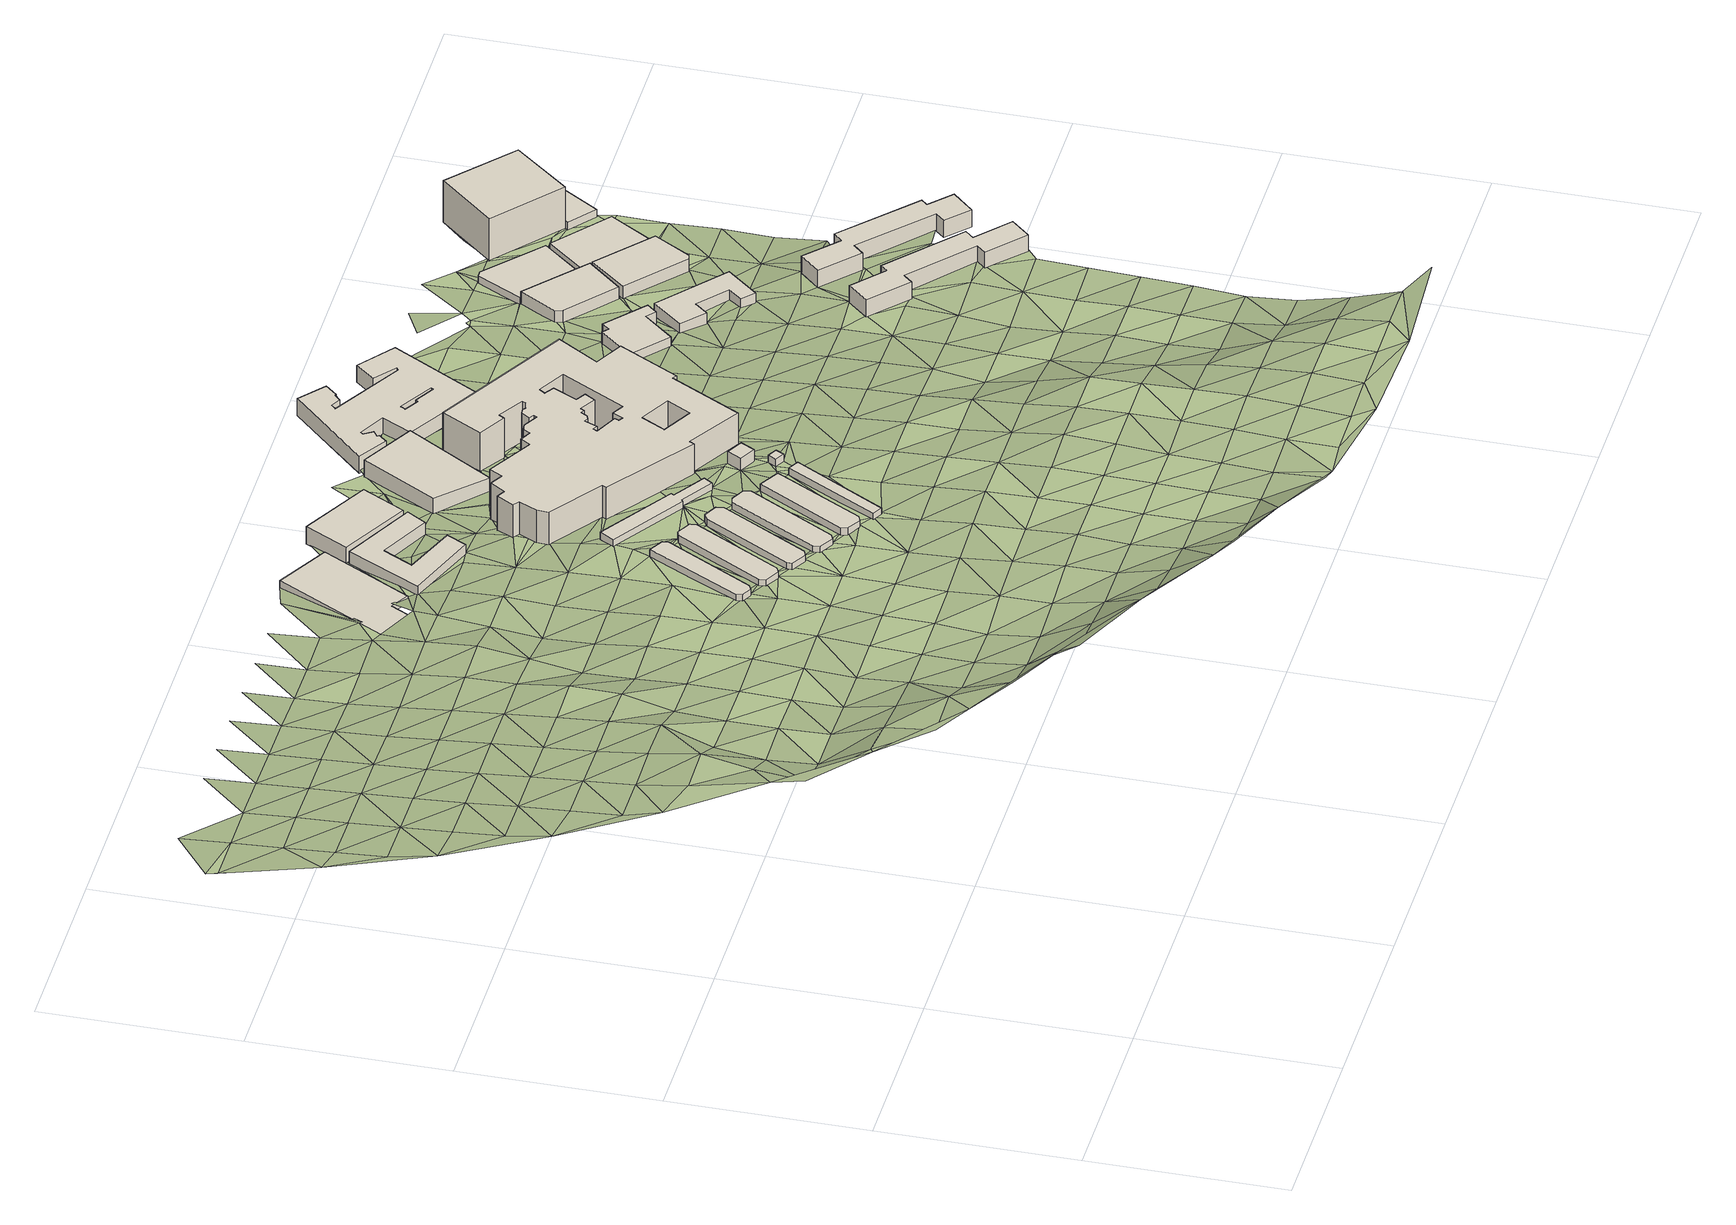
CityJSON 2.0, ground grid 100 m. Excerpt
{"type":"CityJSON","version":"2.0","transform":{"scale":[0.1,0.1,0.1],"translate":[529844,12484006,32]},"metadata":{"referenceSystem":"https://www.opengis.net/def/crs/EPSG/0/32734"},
"CityObjects":{
"building1":{"type":"Building","attributes":{"address":"21 Queens Park Road Salt River Cape Town","building":"manufacture","building:levels":1,"building_height":4.1,"plus_code":"4FRW3F84+4H2","ground_height":37.66,"roof_height":41.76},"geometry":[{"type":"Solid","lod":"1","boundaries":[[[[0,1,2,3]],[[1,4,5,2]],[[4,6,7,5]],[[6,8,9,7]],[[8,10,11,9]],[[10,12,13,11]],[[12,14,15,13]],[[14,0,3,15]],[[3,2,5,7,9,11,13,15]],[[14,12,10,8,6,4,1,0]]]]}]},
"building2":{"type":"Building","attributes":{"building":"warehouse","building:levels":1,"building_height":4.1,"plus_code":"4FRW3F74+GP9","ground_height":43.33,"roof_height":47.43},"geometry":[{"type":"Solid","lod":"1","boundaries":[[[[16,17,18,19]],[[17,20,21,18]],[[20,22,23,21]],[[22,24,25,23]],[[24,26,27,25]],[[26,28,29,27]],[[28,16,19,29]],[[19,18,21,23,25,27,29]],[[28,26,24,22,20,17,16]]]]}]},
"building3":{"type":"Building","attributes":{"building":"warehouse","building:levels":1,"building_height":4.1,"plus_code":"4FRW3F74+FRJ","ground_height":43.72,"roof_height":47.82},"geometry":[{"type":"Solid","lod":"1","boundaries":[[[[30,31,32,33]],[[31,34,35,32]],[[34,36,37,35]],[[36,38,39,37]],[[38,40,41,39]],[[40,42,43,41]],[[42,44,45,43]],[[44,30,33,45]],[[33,32,35,37,39,41,43,45]],[[44,42,40,38,36,34,31,30]]]]}]},
"building4":{"type":"Building","attributes":{"building":"warehouse","building:levels":1,"building_height":4.1,"plus_code":"4FRW3F74+FV4","ground_height":43.72,"roof_height":47.82},"geometry":[{"type":"Solid","lod":"1","boundaries":[[[[46,47,48,49]],[[47,50,51,48]],[[50,52,53,51]],[[52,54,55,53]],[[54,56,57,55]],[[56,58,59,57]],[[58,60,61,59]],[[60,46,49,61]],[[49,48,51,53,55,57,59,61]],[[60,58,56,54,52,50,47,46]]]]}]},
"building5":{"type":"Building","attributes":{"address":"20 Brickfield Road Salt River Cape Town","building":"industrial","building:levels":2,"building_height":6.9,"plus_code":"4FRW3F84+2QG","ground_height":38.12,"roof_height":45.02},"geometry":[{"type":"Solid","lod":"1","boundaries":[[[[62,63,64,65]],[[63,66,67,64]],[[66,68,69,67]],[[68,70,71,69]],[[70,72,73,71]],[[72,74,75,73]],[[74,76,77,75]],[[76,62,65,77]],[[65,64,67,69,71,73,75,77]],[[76,74,72,70,68,66,63,62]]]]}]},
"building6":{"type":"Building","attributes":{"building":"warehouse","building:levels":1,"building_height":4.1,"plus_code":"4FRW3F74+CW9","ground_height":43.27,"roof_height":47.37},"geometry":[{"type":"Solid","lod":"1","boundaries":[[[[78,79,80,81]],[[79,82,83,80]],[[82,84,85,83]],[[84,86,87,85]],[[86,88,89,87]],[[88,90,91,89]],[[90,92,93,91]],[[92,78,81,93]],[[81,80,83,85,87,89,91,93]],[[92,90,88,86,84,82,79,78]]]]}]},
"building7":{"type":"Building","attributes":{"address":"Brickfield Park 16 Brickfield Road Salt River Cape Town","building":"industrial","building:levels":3,"building_height":9.7,"plus_code":"4FRW3F84+4Q7","ground_height":36.36,"roof_height":46.06},"geometry":[{"type":"Solid","lod":"1","boundaries":[[[[94,95,96,97]],[[95,98,99,96]],[[98,100,101,99]],[[100,94,97,101]],[[97,96,99,101]],[[100,98,95,94]]]]}]},
"building8":{"type":"Building","attributes":{"building":"warehouse","building:levels":1,"building_height":4.1,"plus_code":"4FRW3F75+92M","ground_height":44.02,"roof_height":48.12},"geometry":[{"type":"Solid","lod":"1","boundaries":[[[[102,103,104,105]],[[103,106,107,104]],[[106,108,109,107]],[[108,110,111,109]],[[110,112,113,111]],[[112,102,105,113]],[[105,104,107,109,111,113]],[[112,110,108,106,103,102]]]]}]},
"building9":{"type":"Building","attributes":{"building":"warehouse","building:levels":1,"building_height":4.1,"plus_code":"4FRW3F74+MW2","ground_height":41.81,"roof_height":45.91},"geometry":[{"type":"Solid","lod":"1","boundaries":[[[[114,115,116,117]],[[115,118,119,116]],[[118,120,121,119]],[[120,122,123,121]],[[122,124,125,123]],[[124,126,127,125]],[[126,128,129,127]],[[128,114,117,129]],[[117,116,119,121,123,125,127,129]],[[128,126,124,122,120,118,115,114]]]]}]},
"building10":{"type":"Building","attributes":{"building":"warehouse","building:levels":1,"building_height":4.1,"plus_code":"4FRW3F75+933","ground_height":44.02,"roof_height":48.12},"geometry":[{"type":"Solid","lod":"1","boundaries":[[[[130,131,132,133]],[[131,134,135,132]],[[134,136,137,135]],[[136,130,133,137]],[[133,132,135,137]],[[136,134,131,130]]]]}]},
"building11":{"type":"Building","attributes":{"building":"yes","building:levels":1,"building_height":4.1,"plus_code":"4FRW3F75+F56","ground_height":44.02,"roof_height":48.12},"geometry":[{"type":"Solid","lod":"1","boundaries":[[[[138,139,140,141]],[[139,142,143,140]],[[142,144,145,143]],[[144,138,141,145]],[[141,140,143,145]],[[144,142,139,138]]]]}]},
"building12":{"type":"Building","attributes":{"address":"Store-All 16 Pickwick Road Salt River Cape Town","building":"office","building:levels":2,"building_height":6.9,"plus_code":"4FRW3F75+G4H","ground_height":42.52,"roof_height":49.42},"geometry":[{"type":"Solid","lod":"1","boundaries":[[[[146,147,148,149]],[[147,150,151,148]],[[150,152,153,151]],[[152,146,149,153]],[[149,148,151,153]],[[152,150,147,146]]]]}]},
"building13":{"type":"Building","attributes":{"building":"parking","building:levels":3,"amenity":"parking","building_height":9.7,"plus_code":"4FRW3F84+2XW","ground_height":35.17,"roof_height":44.87},"geometry":[{"type":"Solid","lod":"1","boundaries":[[[[154,155,156,157]],[[155,158,159,156]],[[158,160,161,159]],[[160,154,157,161]],[[157,156,159,161]],[[160,158,155,154]]]]}]},
"building14":{"type":"Building","attributes":{"address":"Upper East Side 31 Brickfield Road 7935 Cape Town","building":"apartments","building:levels":8,"building:flats":"250","building_height":23.7,"plus_code":"4FRW3F74+QXM","ground_height":34.66,"roof_height":58.36},"geometry":[{"type":"Solid","lod":"1","boundaries":[[[[162,163,164,165]],[[163,166,167,164]],[[166,168,169,167]],[[168,170,171,169]],[[170,172,173,171]],[[172,174,175,173]],[[174,176,177,175]],[[176,178,179,177]],[[178,180,181,179]],[[180,182,183,181]],[[182,184,185,183]],[[184,186,187,185]],[[186,188,189,187]],[[188,190,191,189]],[[190,192,193,191]],[[192,194,195,193]],[[194,196,197,195]],[[196,198,199,197]],[[198,200,201,199]],[[200,202,203,201]],[[202,204,205,203]],[[204,206,207,205]],[[206,208,209,207]],[[208,210,211,209]],[[210,212,213,211]],[[212,214,215,213]],[[214,216,217,215]],[[216,218,219,217]],[[218,220,221,219]],[[220,222,223,221]],[[222,224,225,223]],[[224,226,227,225]],[[226,228,229,227]],[[228,230,231,229]],[[230,232,233,231]],[[232,162,165,233]],[[234,235,236,237]],[[235,238,239,236]],[[238,240,241,239]],[[240,242,243,241]],[[242,244,245,243]],[[244,246,247,245]],[[246,248,249,247]],[[248,250,251,249]],[[250,252,253,251]],[[252,254,255,253]],[[254,256,257,255]],[[256,258,259,257]],[[258,260,261,259]],[[260,262,263,261]],[[262,264,265,263]],[[264,266,267,265]],[[266,268,269,267]],[[268,270,271,269]],[[270,272,273,271]],[[272,274,275,273]],[[274,234,237,275]],[[276,277,278,279]],[[277,280,281,278]],[[280,282,283,281]],[[282,276,279,283]],[[165,164,167,169,171,173,175,177,179,181,183,185,187,189,191,193,195,197,199,201,203,205,207,209,211,213,215,217,219,221,223,225,227,229,231,233],[237,236,239,241,243,245,247,249,251,253,255,257,259,261,263,265,267,269,271,273,275],[279,278,281,283]],[[232,230,228,226,224,222,220,218,216,214,212,210,208,206,204,202,200,198,196,194,192,190,188,186,184,182,180,178,176,174,172,170,168,166,163,162],[274,272,270,268,266,264,262,260,258,256,254,252,250,248,246,244,242,240,238,235,234],[282,280,277,276]]]]}]},
"building15":{"type":"Building","attributes":{"address":"Brickworks 15 Brickfield Road Salt River Cape Town","building":"yes","building:levels":3,"building_height":9.7,"plus_code":"4FRW3F85+46V","ground_height":32.57,"roof_height":42.27},"geometry":[{"type":"Solid","lod":"1","boundaries":[[[[284,285,286,287]],[[285,288,289,286]],[[288,290,291,289]],[[290,292,293,291]],[[292,294,295,293]],[[294,296,297,295]],[[296,298,299,297]],[[298,300,301,299]],[[300,302,303,301]],[[302,304,305,303]],[[304,306,307,305]],[[306,308,309,307]],[[308,310,311,309]],[[310,312,313,311]],[[312,314,315,313]],[[314,316,317,315]],[[316,318,319,317]],[[318,320,321,319]],[[320,322,323,321]],[[322,324,325,323]],[[324,326,327,325]],[[326,284,287,327]],[[328,329,330,331]],[[329,332,333,330]],[[332,334,335,333]],[[334,336,337,335]],[[336,338,339,337]],[[338,328,331,339]],[[287,286,289,291,293,295,297,299,301,303,305,307,309,311,313,315,317,319,321,323,325,327],[331,330,333,335,337,339]],[[326,324,322,320,318,316,314,312,310,308,306,304,302,300,298,296,294,292,290,288,285,284],[338,336,334,332,329,328]]]]}]},
"building16":{"type":"Building","attributes":{"address":"Salt River Cape Town","building":"industrial","building:levels":2,"building_height":6.9,"plus_code":"4FRW3F75+RH3","ground_height":31.61,"roof_height":38.51},"geometry":[{"type":"Solid","lod":"1","boundaries":[[[[340,341,342,343]],[[341,344,345,342]],[[344,346,347,345]],[[346,348,349,347]],[[348,350,351,349]],[[350,352,353,351]],[[352,354,355,353]],[[354,340,343,355]],[[343,342,345,347,349,351,353,355]],[[354,352,350,348,346,344,341,340]]]]}]},
"building17":{"type":"Building","attributes":{"address":"Salt River Cape Town","building":"industrial","building:levels":2,"building_height":6.9,"plus_code":"4FRW3F75+MPQ","ground_height":31.61,"roof_height":38.51},"geometry":[{"type":"Solid","lod":"1","boundaries":[[[[356,357,358,359]],[[357,360,361,358]],[[360,362,363,361]],[[362,364,365,363]],[[364,366,367,365]],[[366,368,369,367]],[[368,370,371,369]],[[370,356,359,371]],[[359,358,361,363,365,367,369,371]],[[370,368,366,364,362,360,357,356]]]]}]},
"building18":{"type":"Building","attributes":{"address":"Salt River Cape Town","building":"dormitory","building:levels":3,"beds":"45","residential":"university","building_height":9.7,"plus_code":"4FRW3F75+8WF","ground_height":37.12,"roof_height":46.82},"geometry":[{"type":"Solid","lod":"1","boundaries":[[[[372,373,374,375]],[[373,376,377,374]],[[376,378,379,377]],[[378,380,381,379]],[[380,382,383,381]],[[382,384,385,383]],[[384,386,387,385]],[[386,388,389,387]],[[388,390,391,389]],[[390,392,393,391]],[[392,394,395,393]],[[394,372,375,395]],[[375,374,377,379,381,383,385,387,389,391,393,395]],[[394,392,390,388,386,384,382,380,378,376,373,372]]]]}]},
"building19":{"type":"Building","attributes":{"address":"Salt River Cape Town","building":"industrial","building:levels":2,"building_height":6.9,"plus_code":"4FRW3F75+WMG","ground_height":30.61,"roof_height":37.51},"geometry":[{"type":"Solid","lod":"1","boundaries":[[[[396,397,398,399]],[[397,400,401,398]],[[400,402,403,401]],[[402,404,405,403]],[[404,396,399,405]],[[399,398,401,403,405]],[[404,402,400,397,396]]]]}]},
"building20":{"type":"Building","attributes":{"address":"Cape Sidecar Adventures 1 Dickens Road Salt River Cape Town","building":"industrial","building:levels":2,"building_height":6.9,"plus_code":"4FRW3F75+RRC","ground_height":30.49,"roof_height":37.39},"geometry":[{"type":"Solid","lod":"1","boundaries":[[[[406,407,408,409]],[[407,410,411,408]],[[410,412,413,411]],[[412,414,415,413]],[[414,406,409,415]],[[409,408,411,413,415]],[[414,412,410,407,406]]]]}]},
"building21":{"type":"Building","attributes":{"address":"Salt River Cape Town","building":"industrial","building:levels":1,"building_height":4.1,"plus_code":"4FRW3F85+2PP","ground_height":29.51,"roof_height":33.61},"geometry":[{"type":"Solid","lod":"1","boundaries":[[[[416,417,418,419]],[[417,420,421,418]],[[420,422,423,421]],[[422,424,425,423]],[[424,416,419,425]],[[419,418,421,423,425]],[[424,422,420,417,416]]]]}]},
"building22":{"type":"Building","attributes":{"address":"Salt River Cape Town","building":"dormitory","building:levels":3,"beds":"45","residential":"university","building_height":9.7,"plus_code":"4FRW3F76+C26","ground_height":36.32,"roof_height":46.02},"geometry":[{"type":"Solid","lod":"1","boundaries":[[[[426,427,428,429]],[[427,430,431,428]],[[430,432,433,431]],[[432,434,435,433]],[[434,436,437,435]],[[436,438,439,437]],[[438,440,441,439]],[[440,442,443,441]],[[442,444,445,443]],[[444,446,447,445]],[[446,448,449,447]],[[448,426,429,449]],[[429,428,431,433,435,437,439,441,443,445,447,449]],[[448,446,444,442,440,438,436,434,432,430,427,426]]]]}]},
"building23":{"type":"Building","attributes":{"address":"Salt River Cape Town","building":"industrial","building:levels":1,"building_height":4.1,"plus_code":"4FRW3F75+VV5","ground_height":29.44,"roof_height":33.54},"geometry":[{"type":"Solid","lod":"1","boundaries":[[[[450,451,452,453]],[[451,454,455,452]],[[454,456,457,455]],[[456,450,453,457]],[[453,452,455,457]],[[456,454,451,450]]]]}]},
"building24":{"type":"Building","attributes":{"address":"Industria House 350 Victoria Road Salt River Cape Town","building":"commercial","building:levels":8,"building_height":23.7,"plus_code":"4FRW3F85+4WF","ground_height":28.31,"roof_height":52.01},"geometry":[{"type":"Solid","lod":"1","boundaries":[[[[458,459,460,461]],[[459,462,463,460]],[[462,464,465,463]],[[464,458,461,465]],[[461,460,463,465]],[[464,462,459,458]]]]}]},
"building25":{"type":"Building","attributes":{"address":"352 Victoria Road Salt River Cape Town","building":"retail","building:levels":1,"building_height":4.1,"plus_code":"4FRW3F86+223","ground_height":28.61,"roof_height":32.71},"geometry":[{"type":"Solid","lod":"1","boundaries":[[[[466,467,468,469]],[[467,470,471,468]],[[470,472,473,471]],[[472,474,475,473]],[[474,476,477,475]],[[476,466,469,477]],[[469,468,471,473,475,477]],[[476,474,472,470,467,466]]]]}]},
"terrain1":{"type":"TINRelief","geometry":[{"type":"CompositeSurface","lod":"1","boundaries":[[[478,479,480]],[[481,479,482]],[[481,483,479]],[[480,479,484]],[[485,482,486]],[[479,483,484]],[[478,480,487]],[[482,488,481]],[[485,489,482]],[[483,481,488]],[[480,484,487]],[[489,488,482]],[[490,491,486]],[[492,478,487]],[[485,486,493]],[[491,494,486]],[[484,483,495]],[[488,495,483]],[[494,493,486]],[[496,489,485]],[[484,497,487]],[[490,498,491]],[[489,496,488]],[[495,497,484]],[[485,493,496]],[[499,490,500]],[[501,492,487]],[[502,494,491]],[[490,499,498]],[[497,501,487]],[[494,502,493]],[[495,488,503]],[[491,498,502]],[[488,496,504]],[[497,495,503]],[[500,505,499]],[[488,504,503]],[[500,506,505]],[[498,499,507]],[[496,493,508]],[[493,502,509]],[[500,510,506]],[[501,497,511]],[[507,499,505]],[[508,504,496]],[[493,509,508]],[[503,511,497]],[[498,512,502]],[[506,510,513]],[[512,498,507]],[[514,505,506]],[[504,515,503]],[[506,513,516]],[[511,517,501]],[[502,518,509]],[[504,508,515]],[[505,514,507]],[[516,514,506]],[[502,512,518]],[[519,501,517]],[[520,511,503]],[[513,510,521]],[[520,503,515]],[[508,509,522]],[[509,518,523]],[[524,516,513]],[[512,507,525]],[[526,517,511]],[[507,514,527]],[[515,508,522]],[[521,524,513]],[[509,523,522]],[[520,526,511]],[[521,510,528]],[[518,512,525]],[[507,527,525]],[[514,516,529]],[[515,530,520]],[[516,524,531]],[[526,532,517]],[[533,523,518]],[[530,515,522]],[[529,527,514]],[[529,516,531]],[[533,518,525]],[[534,517,532]],[[521,535,524]],[[521,528,535]],[[526,520,536]],[[520,530,537]],[[527,538,525]],[[522,523,539]],[[540,523,533]],[[526,536,532]],[[531,524,541]],[[527,529,538]],[[520,537,536]],[[530,522,539]],[[523,540,539]],[[535,541,524]],[[542,533,525]],[[543,535,528]],[[525,538,542]],[[530,544,537]],[[529,531,545]],[[532,536,546]],[[547,531,541]],[[540,533,548]],[[544,530,539]],[[543,528,549]],[[538,529,545]],[[542,548,533]],[[550,532,546]],[[545,531,547]],[[537,551,536]],[[540,552,539]],[[541,535,553]],[[537,544,551]],[[543,554,535]],[[542,538,555]],[[548,552,540]],[[556,546,536]],[[541,553,547]],[[555,538,545]],[[535,554,553]],[[557,544,539]],[[556,536,551]],[[548,542,558]],[[552,557,539]],[[559,543,549]],[[555,558,542]],[[551,544,560]],[[545,547,561]],[[543,559,554]],[[562,546,556]],[[547,553,563]],[[552,548,564]],[[557,560,544]],[[549,565,559]],[[561,555,545]],[[566,546,562]],[[548,558,564]],[[561,547,563]],[[567,556,551]],[[554,568,553]],[[569,565,549]],[[557,552,570]],[[560,567,551]],[[554,559,568]],[[558,555,571]],[[564,570,552]],[[562,556,572]],[[573,563,553]],[[555,561,571]],[[560,557,574]],[[575,559,565]],[[567,572,556]],[[573,553,568]],[[564,558,576]],[[570,574,557]],[[565,569,575]],[[571,576,558]],[[577,567,560]],[[561,563,578]],[[579,568,559]],[[572,580,562]],[[581,563,573]],[[582,570,564]],[[577,560,574]],[[575,579,559]],[[578,571,561]],[[562,580,583]],[[576,582,564]],[[578,563,581]],[[584,573,568]],[[585,572,567]],[[586,574,570]],[[567,577,587]],[[579,584,568]],[[576,571,588]],[[582,586,570]],[[589,575,569]],[[572,585,580]],[[573,590,581]],[[585,567,587]],[[588,571,578]],[[589,579,575]],[[584,590,573]],[[591,589,569]],[[577,574,592]],[[582,576,593]],[[586,594,574]],[[595,578,581]],[[576,588,593]],[[591,569,596]],[[579,597,584]],[[587,577,592]],[[580,585,598]],[[590,595,581]],[[592,574,594]],[[586,582,599]],[[585,587,600]],[[589,597,579]],[[601,588,578]],[[602,580,598]],[[593,599,582]],[[590,584,603]],[[595,601,578]],[[594,586,604]],[[589,591,605]],[[600,587,606]],[[607,585,600]],[[597,603,584]],[[608,587,592]],[[607,598,585]],[[593,588,609]],[[599,604,586]],[[605,591,596]],[[606,587,608]],[[595,590,610]],[[601,611,588]],[[597,589,612]],[[590,603,610]],[[611,609,588]],[[592,594,613]],[[604,614,594]],[[605,612,589]],[[615,593,609]],[[599,593,616]],[[601,595,617]],[[607,618,598]],[[608,592,613]],[[603,597,619]],[[610,617,595]],[[613,594,614]],[[615,616,593]],[[604,599,616]],[[607,620,618]],[[612,619,597]],[[621,609,611]],[[622,611,601]],[[596,623,605]],[[606,608,624]],[[611,625,621]],[[617,626,601]],[[606,627,628]],[[629,614,604]],[[610,603,630]],[[612,605,623]],[[631,632,621]],[[608,613,633]],[[619,634,603]],[[622,601,626]],[[621,625,631]],[[596,635,623]],[[622,625,611]],[[624,608,633]],[[616,629,604]],[[606,624,627]],[[617,610,630]],[[634,630,603]],[[620,636,618]],[[596,637,635]],[[613,614,638]],[[612,639,619]],[[629,638,614]],[[623,639,612]],[[615,16,616]],[[626,640,622]],[[632,631,641]],[[642,626,617]],[[643,627,624]],[[644,645,622]],[[644,622,640]],[[613,646,633]],[[634,619,647]],[[642,617,630]],[[645,644,648]],[[626,649,640]],[[640,648,644]],[[635,650,623]],[[629,616,16]],[[638,646,613]],[[639,647,619]],[[651,624,633]],[[652,649,626]],[[650,635,637]],[[627,643,653]],[[642,654,626]],[[632,641,655]],[[643,624,653]],[[626,654,652]],[[656,639,623]],[[630,634,657]],[[646,651,633]],[[658,634,647]],[[659,641,631]],[[638,629,660]],[[661,649,652]],[[623,650,656]],[[629,16,662]],[[54,645,648]],[[652,663,661]],[[642,630,657]],[[657,634,658]],[[624,651,664]],[[629,662,660]],[[639,665,647]],[[627,653,14]],[[638,666,646]],[[667,652,654]],[[656,665,639]],[[651,646,664]],[[662,16,668]],[[669,654,642]],[[660,670,638]],[[655,641,659]],[[671,672,673]],[[674,667,654]],[[666,638,670]],[[675,650,637]],[[658,647,676]],[[645,54,38]],[[667,677,678]],[[679,642,657]],[[680,668,655]],[[47,661,663]],[[680,662,668]],[[674,677,667]],[[672,681,673]],[[680,655,659]],[[656,650,675]],[[662,680,660]],[[669,674,654]],[[665,676,647]],[[646,682,664]],[[646,666,683]],[[669,642,684]],[[653,685,14]],[[642,679,684]],[[683,686,646]],[[646,686,682]],[[670,660,687]],[[665,656,688]],[[657,658,689]],[[671,673,68]],[[676,690,658]],[[14,685,691]],[[692,685,653]],[[677,693,678]],[[681,664,694]],[[695,669,684]],[[656,675,688]],[[38,696,40]],[[637,697,675]],[[673,681,68]],[[698,660,680]],[[694,664,682]],[[696,38,54]],[[679,657,689]],[[683,699,686]],[[47,663,86]],[[689,658,690]],[[700,684,679]],[[666,670,701]],[[670,687,701]],[[699,682,686]],[[680,40,698]],[[696,54,52]],[[676,665,702]],[[694,68,681]],[[688,702,665]],[[698,40,696]],[[697,637,703]],[[694,682,704]],[[705,700,679]],[[692,653,70]],[[698,696,52]],[[706,701,687]],[[707,678,693]],[[708,68,694]],[[690,676,709]],[[689,705,679]],[[50,698,52]],[[50,47,86]],[[687,126,706]],[[710,693,677]],[[675,711,688]],[[694,704,712]],[[702,709,676]],[[684,134,695]],[[68,708,70]],[[86,84,50]],[[713,712,704]],[[711,675,697]],[[708,694,714]],[[84,715,50]],[[715,698,50]],[[705,716,700]],[[694,712,714]],[[702,688,717]],[[689,690,718]],[[708,714,70]],[[709,719,690]],[[698,715,720]],[[715,84,721]],[[711,697,703]],[[717,688,711]],[[722,700,716]],[[693,710,707]],[[723,706,126]],[[705,689,718]],[[721,707,710]],[[134,102,695]],[[718,690,719]],[[724,712,725]],[[726,720,715]],[[714,712,724]],[[702,727,709]],[[728,692,70]],[[721,726,715]],[[700,722,131]],[[729,126,124]],[[730,724,725]],[[727,702,717]],[[730,714,724]],[[728,70,714]],[[723,731,706]],[[716,705,732]],[[126,729,723]],[[710,147,721]],[[728,94,692]],[[703,733,711]],[[719,709,734]],[[726,721,147]],[[730,735,714]],[[718,732,705]],[[733,717,711]],[[147,710,102]],[[734,709,727]],[[736,733,703]],[[723,729,731]],[[716,737,722]],[[102,134,738]],[[729,726,739]],[[719,740,718]],[[735,730,741]],[[147,102,738]],[[732,737,716]],[[738,134,131]],[[739,726,147]],[[727,717,742]],[[739,731,729]],[[743,94,728]],[[719,734,740]],[[738,131,139]],[[744,728,714]],[[736,703,745]],[[746,131,722]],[[147,738,138]],[[738,139,138]],[[733,742,717]],[[142,139,131]],[[731,739,747]],[[732,718,748]],[[746,722,737]],[[741,749,735]],[[147,146,739]],[[138,750,147]],[[747,739,146]],[[748,718,740]],[[138,144,750]],[[744,743,728]],[[749,751,735]],[[752,749,741]],[[727,753,734]],[[733,736,754]],[[131,755,142]],[[742,756,727]],[[144,152,750]],[[737,732,757]],[[746,755,131]],[[758,747,146]],[[142,755,144]],[[752,759,749]],[[740,734,753]],[[760,759,752]],[[757,732,748]],[[727,756,753]],[[152,144,755]],[[742,733,761]],[[152,758,146]],[[735,751,762]],[[736,745,754]],[[763,764,765]],[[749,766,751]],[[737,767,746]],[[766,749,759]],[[754,761,733]],[[765,764,768]],[[748,740,769]],[[758,152,755]],[[737,757,767]],[[770,771,772]],[[773,766,759]],[[765,774,775]],[[774,765,768]],[[756,742,776]],[[160,735,762]],[[753,769,740]],[[777,778,768]],[[779,744,780]],[[781,782,773]],[[755,783,758]],[[768,778,784]],[[774,768,784]],[[761,776,742]],[[773,782,785]],[[773,785,766]],[[786,774,784]],[[787,782,781]],[[755,746,788]],[[746,767,789]],[[784,790,786]],[[791,772,771]],[[786,790,792]],[[160,780,744]],[[757,748,793]],[[794,766,795]],[[795,766,785]],[[769,796,748]],[[754,745,797]],[[755,788,783]],[[753,756,798]],[[797,761,754]],[[785,799,795]],[[800,790,784]],[[746,789,788]],[[776,801,756]],[[800,784,802]],[[803,790,800]],[[795,804,794]],[[767,757,793]],[[799,805,806]],[[748,796,793]],[[795,799,804]],[[783,807,758]],[[808,780,160]],[[160,762,809]],[[769,753,798]],[[799,806,804]],[[756,801,798]],[[809,808,160]],[[808,810,811]],[[776,761,812]],[[813,800,802]],[[767,814,789]],[[783,788,815]],[[797,812,761]],[[808,809,816]],[[808,816,810]],[[796,769,817]],[[813,818,800]],[[813,819,818]],[[814,767,793]],[[820,809,762]],[[821,807,783]],[[822,801,776]],[[823,819,813]],[[783,815,824]],[[817,769,798]],[[825,813,802]],[[826,827,823]],[[783,824,821]],[[812,822,776]],[[797,745,828]],[[829,788,789]],[[796,830,793]],[[789,814,831]],[[825,826,823]],[[813,825,823]],[[830,796,817]],[[829,815,788]],[[798,801,832]],[[812,797,833]],[[789,831,829]],[[822,834,801]],[[820,835,809]],[[814,793,836]],[[762,837,820]],[[798,832,817]],[[838,839,840]],[[793,830,836]],[[801,834,832]],[[841,838,840]],[[815,842,824]],[[822,812,843]],[[797,828,833]],[[814,844,831]],[[842,815,829]],[[833,843,812]],[[839,838,845]],[[762,192,837]],[[836,844,814]],[[824,846,821]],[[830,817,847]],[[834,822,848]],[[845,838,849]],[[817,832,850]],[[837,835,820]],[[851,829,831]],[[824,842,852]],[[843,848,822]],[[853,854,855]],[[836,830,847]],[[831,844,851]],[[817,850,847]],[[846,855,821]],[[854,853,192]],[[832,834,856]],[[824,852,846]],[[857,842,829]],[[858,843,833]],[[835,837,859]],[[858,833,828]],[[856,834,848]],[[860,844,836]],[[857,829,851]],[[853,855,861]],[[832,862,850]],[[859,863,835]],[[860,836,847]],[[861,192,853]],[[864,852,842]],[[865,848,843]],[[862,832,856]],[[857,864,842]],[[858,865,843]],[[306,835,863]],[[866,855,846]],[[192,867,837]],[[859,837,867]],[[851,844,868]],[[847,850,869]],[[870,844,860]],[[861,855,866]],[[862,869,850]],[[858,828,871]],[[852,872,846]],[[856,848,873]],[[868,857,851]],[[861,867,192]],[[864,874,852]],[[865,875,848]],[[868,844,870]],[[859,876,863]],[[877,860,847]],[[862,856,873]],[[852,874,872]],[[867,876,859]],[[869,877,847]],[[873,848,875]],[[872,866,846]],[[865,858,871]],[[864,857,878]],[[879,870,860]],[[861,866,880]],[[878,857,868]],[[881,306,863]],[[861,880,867]],[[882,871,828]],[[869,862,883]],[[876,881,863]],[[877,879,860]],[[875,865,884]],[[885,874,864]],[[883,862,873]],[[870,886,868]],[[871,884,865]],[[864,878,885]],[[874,887,872]],[[877,869,888]],[[879,886,870]],[[889,872,887]],[[876,867,890]],[[867,880,891]],[[892,878,868]],[[883,888,869]],[[889,341,872]],[[873,875,893]],[[884,894,875]],[[895,874,885]],[[887,874,896]],[[306,881,897]],[[898,880,899]],[[897,881,876]],[[341,889,887]],[[890,867,891]],[[886,900,868]],[[900,892,868]],[[896,874,895]],[[879,877,901]],[[883,873,893]],[[880,898,891]],[[888,902,877]],[[893,875,894]],[[885,878,903]],[[878,892,903]],[[897,876,890]],[[901,886,879]],[[887,904,341]],[[877,902,901]],[[905,891,898]],[[888,883,906]],[[356,904,887]],[[886,907,900]],[[900,907,892]],[[908,895,885]],[[890,891,909]],[[906,883,893]],[[910,896,895]],[[905,909,891]],[[898,911,905]],[[912,885,903]],[[346,911,898]],[[346,904,356]],[[890,913,897]],[[886,914,907]],[[915,902,888]],[[908,885,912]],[[897,913,916]],[[901,914,886]],[[895,908,910]],[[917,896,918]],[[918,896,910]],[[346,356,911]],[[915,888,906]],[[919,920,903]],[[890,909,921]],[[922,923,924]],[[426,903,920]],[[913,890,925]],[[914,926,907]],[[927,901,902]],[[912,903,426]],[[905,911,928]],[[929,911,356]],[[919,392,920]],[[913,925,923]],[[925,890,921]],[[927,902,915]],[[912,930,908]],[[901,931,914]],[[911,929,928]],[[426,920,932]],[[920,392,933]],[[934,929,356]],[[914,935,926]],[[426,936,912]],[[908,930,937]],[[936,930,912]],[[934,356,937]],[[938,901,927]],[[939,923,925]],[[933,932,920]],[[938,931,901]],[[935,914,931]],[[925,921,940]],[[923,939,941]],[[928,929,942]],[[934,943,929]],[[939,925,944]],[[937,930,945]],[[945,930,936]],[[933,392,946]],[[933,947,932]],[[934,937,943]],[[931,938,948]],[[921,396,940]],[[928,949,396]],[[942,949,928]],[[936,950,951]],[[392,952,946]],[[951,945,936]],[[947,933,946]],[[953,939,944]],[[953,941,939]],[[940,396,954]],[[955,943,937]],[[954,396,949]],[[954,949,942]],[[956,951,950]],[[937,945,955]],[[944,957,953]],[[955,958,943]],[[945,951,959]],[[940,954,416]],[[946,960,947]],[[959,951,956]],[[954,942,961]],[[953,957,962]],[[414,958,955]],[[957,416,962]],[[963,953,962]],[[964,416,954]],[[961,942,414]],[[945,965,955]],[[962,966,963]],[[967,945,959]],[[416,966,962]],[[965,945,967]],[[963,966,968]],[[416,969,966]],[[414,955,970]],[[969,416,964]],[[414,970,961]],[[965,970,955]],[[966,969,971]],[[964,972,969]],[[966,459,968]],[[450,961,970]],[[972,964,450]],[[971,969,972]],[[973,972,450]],[[970,974,450]],[[450,974,973]]]}]}
},
"vertices":[
[2419,4665,94],[2170,4211,94],[2170,4211,134],[2419,4665,134],[2150,4221,94],[2150,4221,134],[2083,4102,94],[2083,4102,134],[2282,3996,94],[2282,3996,134],[2345,4113,94],[2345,4113,134],[2441,4061,94],[2441,4061,134],[2691,4517,94],[2691,4517,134],
[2991,3039,150],[2738,2568,150],[2738,2568,191],[2991,3039,191],[2743,2534,150],[2743,2534,191],[2791,2509,150],[2791,2509,191],[2821,2523,150],[2821,2523,191],[3068,2967,150],[3068,2967,191],[3065,2998,150],[3065,2998,191],
[2873,2490,154],[2879,2456,154],[2879,2456,195],[2873,2490,195],[2951,2417,154],[2951,2417,195],[2983,2431,154],[2983,2431,195],[3229,2874,154],[3229,2874,195],[3225,2907,154],[3225,2907,195],[3152,2946,154],[3152,2946,195],[3123,2934,154],[3123,2934,195],
[3142,2339,154],[3392,2784,154],[3392,2784,195],[3142,2339,195],[3384,2821,154],[3384,2821,195],[3314,2856,154],[3314,2856,195],[3283,2840,154],[3283,2840,195],[3035,2400,154],[3035,2400,195],[3035,2369,154],[3035,2369,195],[3111,2327,154],[3111,2327,195],
[2911,3986,98],[2639,4090,98],[2639,4090,167],[2911,3986,167],[2720,4242,98],[2720,4242,167],[2984,4109,98],[2984,4109,167],[3047,4209,98],[3047,4209,167],[2677,4397,98],[2677,4397,167],[2480,4023,98],[2480,4023,167],[2857,3886,98],[2857,3886,167],
[3303,2250,150],[3553,2692,150],[3553,2692,191],[3303,2250,191],[3546,2730,150],[3546,2730,191],[3477,2764,150],[3477,2764,191],[3445,2756,150],[3445,2756,191],[3197,2311,150],[3197,2311,191],[3201,2277,150],[3201,2277,191],[3274,2236,150],[3274,2236,191],
[3157,4446,80],[2806,4634,80],[2806,4634,178],[3157,4446,178],[2688,4415,80],[2688,4415,178],[3039,4227,80],[3039,4227,178],
[3712,2604,157],[3609,2663,157],[3609,2663,198],[3712,2604,198],[3357,2220,157],[3357,2220,198],[3365,2186,157],[3365,2186,198],[3433,2145,157],[3433,2145,198],[3466,2157,157],[3466,2157,198],
[3043,3227,135],[3416,2985,135],[3416,2985,176],[3043,3227,176],[3428,2994,135],[3428,2994,176],[3591,2887,135],[3591,2887,176],[3622,2934,135],[3622,2934,176],[3458,3040,135],[3458,3040,176],[3468,3054,135],[3468,3054,176],[3090,3300,135],[3090,3300,176],
[3555,2071,157],[3819,2535,157],[3819,2535,198],[3555,2071,198],[3764,2565,157],[3764,2565,198],[3505,2098,157],[3505,2098,198],
[3840,2682,157],[3816,2639,157],[3816,2639,198],[3840,2682,198],[3864,2613,157],[3864,2613,198],[3887,2656,157],[3887,2656,198],
[3805,2867,142],[3767,2795,142],[3767,2795,211],[3805,2867,211],[3850,2752,142],[3850,2752,211],[3888,2823,142],[3888,2823,211],
[3402,4503,69],[3178,4119,69],[3178,4119,166],[3402,4503,166],[3401,3902,69],[3401,3902,166],[3679,4351,69],[3679,4351,166],
[3129,3768,64],[3088,3791,64],[3088,3791,300],[3129,3768,300],[3033,3705,64],[3033,3705,300],[3067,3681,64],[3067,3681,300],[3021,3590,64],[3021,3590,300],[3017,3529,64],[3017,3529,300],[3283,3338,64],[3283,3338,300],[3272,3316,64],[3272,3316,300],[3705,3001,64],[3705,3001,300],[3720,3026,64],[3720,3026,300],[3993,2863,64],[3993,2863,300],[4191,3223,64],[4191,3223,300],[4213,3209,64],[4213,3209,300],[4383,3519,64],[4383,3519,300],[4234,3597,64],[4234,3597,300],[4367,3807,64],[4367,3807,300],[3671,4193,64],[3671,4193,300],[3555,3986,64],[3555,3986,300],[3697,3908,64],[3697,3908,300],[3714,3935,64],[3714,3935,300],[3845,3856,64],[3845,3856,300],[3837,3838,64],[3837,3838,300],[3798,3828,64],[3798,3828,300],[3784,3841,64],[3784,3841,300],[3755,3838,64],[3755,3838,300],[3726,3794,64],[3726,3794,300],[3748,3778,64],[3748,3778,300],[3740,3763,64],[3740,3763,300],[3665,3804,64],[3665,3804,300],[3631,3799,64],[3631,3799,300],[3610,3764,64],[3610,3764,300],[3552,3792,64],[3552,3792,300],[3521,3743,64],[3521,3743,300],[3285,3876,64],[3285,3876,300],[3246,3808,64],[3246,3808,300],[3180,3845,64],[3180,3845,300],[4097,3724,64],[3916,3394,64],[3916,3394,300],[4097,3724,300],[3857,3428,64],[3857,3428,300],[3829,3373,64],[3829,3373,300],[3807,3386,64],[3807,3386,300],[3817,3409,64],[3817,3409,300],[3700,3464,64],[3700,3464,300],[3711,3485,64],[3711,3485,300],[3736,3473,64],[3736,3473,300],[3764,3539,64],[3764,3539,300],[3784,3529,64],[3784,3529,300],[3804,3536,64],[3804,3536,300],[3826,3572,64],[3826,3572,300],[3843,3560,64],[3843,3560,300],[3855,3580,64],[3855,3580,300],[3937,3533,64],[3937,3533,300],[3971,3588,64],[3971,3588,300],[3921,3617,64],[3921,3617,300],[3983,3741,64],[3983,3741,300],[3935,3772,64],[3935,3772,300],[3955,3801,64],[3955,3801,300],[4008,3202,64],[3941,3080,64],[3941,3080,300],[4008,3202,300],[3785,3164,64],[3785,3164,300],[3852,3287,64],[3852,3287,300],
[3836,4930,43],[3459,4540,43],[3459,4540,140],[3836,4930,140],[3606,4449,43],[3606,4449,140],[3643,4491,43],[3643,4491,140],[3635,4500,43],[3635,4500,140],[3665,4521,43],[3665,4521,140],[3636,4567,43],[3636,4567,140],[3646,4580,43],[3646,4580,140],[3781,4507,43],[3781,4507,140],[3699,4354,43],[3699,4354,140],[4081,4132,43],[4081,4132,140],[4339,4585,43],[4339,4585,140],[4159,4725,43],[4159,4725,140],[4076,4625,43],[4076,4625,140],[4180,4539,43],[4180,4539,140],[4170,4529,43],[4170,4529,140],[3801,4738,43],[3801,4738,140],[3822,4760,43],[3822,4760,140],[3871,4734,43],[3871,4734,140],[3904,4765,43],[3904,4765,140],[3912,4762,43],[3912,4762,140],[3965,4822,43],[3965,4822,140],[4066,4346,43],[4059,4334,43],[4059,4334,140],[4066,4346,140],[3955,4393,43],[3955,4393,140],[3947,4380,43],[3947,4380,140],[3874,4422,43],[3874,4422,140],[3889,4448,43],[3889,4448,140],
[4774,3374,33],[4906,3526,33],[4906,3526,102],[4774,3374,102],[4951,3487,33],[4951,3487,102],[4996,3539,33],[4996,3539,102],[4801,3708,33],[4801,3708,102],[4768,3670,33],[4768,3670,102],[4738,3695,33],[4738,3695,102],[4594,3530,33],[4594,3530,102],
[5017,3514,33],[4884,3359,33],[4884,3359,102],[5017,3514,102],[5001,3259,33],[5001,3259,102],[5057,3325,33],[5057,3325,102],[5204,3201,33],[5204,3201,102],[5144,3132,33],[5144,3132,102],[5209,3077,33],[5209,3077,102],[5345,3236,33],[5345,3236,102],
[5257,2641,88],[5163,2536,88],[5163,2536,185],[5257,2641,185],[5353,2367,88],[5353,2367,185],[5394,2413,88],[5394,2413,185],[5702,2139,88],[5702,2139,185],[5661,2093,88],[5661,2093,185],[5845,1930,88],[5845,1930,185],[5932,2026,88],[5932,2026,185],[5765,2175,88],[5765,2175,185],[5804,2218,88],[5804,2218,185],[5446,2536,88],[5446,2536,185],[5414,2501,88],[5414,2501,185],
[5270,3882,23],[4975,4140,23],[4975,4140,92],[5270,3882,92],[4863,3950,23],[4863,3950,92],[4873,3912,23],[4873,3912,92],[5116,3707,23],[5116,3707,92],
[5284,3874,22],[5125,3691,22],[5125,3691,91],[5284,3874,91],[5410,3445,22],[5410,3445,91],[5442,3453,22],[5442,3453,91],[5554,3639,22],[5554,3639,91],
[5412,4127,12],[5134,4375,12],[5134,4375,53],[5412,4127,53],[5102,4375,12],[5102,4375,53],[4978,4147,12],[4978,4147,53],[5242,3927,12],[5242,3927,53],
[5349,2815,80],[5532,2645,80],[5532,2645,177],[5349,2815,177],[5581,2697,80],[5581,2697,177],[5915,2386,80],[5915,2386,177],[5872,2341,80],[5872,2341,177],[5987,2234,80],[5987,2234,177],[6089,2344,80],[6089,2344,177],[5979,2447,80],[5979,2447,177],[6007,2478,80],[6007,2478,177],[5650,2810,80],[5650,2810,177],[5606,2764,80],[5606,2764,177],[5444,2915,80],[5444,2915,177],
[5710,3886,11],[5433,4115,11],[5433,4115,52],[5710,3886,52],[5259,3909,11],[5259,3909,52],[5563,3652,11],[5563,3652,52],
[5870,4371,0],[5549,4652,0],[5549,4652,237],[5870,4371,237],[5303,4371,0],[5303,4371,237],[5635,4090,0],[5635,4090,237],
[5870,4371,3],[5635,4090,3],[5635,4090,44],[5870,4371,44],[5623,4075,3],[5623,4075,44],[5756,3968,3],[5756,3968,44],[5952,4272,3],[5952,4272,44],[5949,4307,3],[5949,4307,44],
[8,4431,180],[139,3908,215],[28,4377,180],[278,3627,226],[321,3399,242],[278,3877,210],[278,4127,194],[528,3127,256],[552,2911,275],[278,4377,178],[528,3627,220],[528,3377,237],[829,2448,298],[778,2627,284],[278,4627,162],[778,3127,250],[778,2877,269],[528,3877,204],[778,3377,230],[528,4127,191],[1028,2627,284],[1028,2377,322],[1151,2014,318],[528,4377,176],[1028,2877,264],[778,3877,197],[778,3627,212],[1278,2127,283],[1278,1877,261],[1278,2377,331],[1028,3377,224],[1028,3127,244],[1513,1614,309],[778,4127,184],[1278,2627,291],[1528,1627,309],[1528,2127,164],[1028,3627,203],[1528,1877,180],[778,4377,169],[1278,2877,259],[778,4627,156],[1028,3877,188],[1778,1377,289],[1278,3377,219],[1278,3127,239],[1778,1627,262],[1528,2627,278],[1028,4127,175],[1528,2377,194],[1913,1252,337],[1778,2127,169],[1278,3627,196],[1778,1877,177],[1028,4377,160],[1528,2877,256],[1028,4627,146],[2028,1377,306],[1278,4127,159],[1278,3877,175],[1778,2377,170],[1528,3377,213],[1528,3127,236],[2028,1627,208],[1778,2627,182],[2278,1127,258],[1528,3627,192],[2028,2127,159],[1278,4377,148],[2028,1877,159],[1778,2877,240],[2347,930,417],[1278,4627,136],[1528,3877,166],[1778,3127,243],[2278,1627,168],[2278,1377,179],[2028,2377,164],[1528,4127,143],[1778,3377,210],[2028,2627,165],[2528,1127,181],[1778,3627,204],[2278,2127,164],[1528,4377,132],[2278,1877,151],[2028,2877,150],[2528,877,333],[1528,4627,124],[1778,3877,180],[2528,1377,151],[2810,652,437],[2028,3127,143],[2278,2377,176],[1778,4127,143],[2528,1627,155],[2028,3377,179],[2778,877,284],[2278,2627,169],[2028,3627,211],[2528,2127,174],[2778,1127,164],[1778,4377,120],[2528,1877,160],[2278,2877,162],[1778,4627,115],[2778,1377,137],[2028,4127,156],[2278,3127,134],[2028,3877,191],[2528,2377,179],[3028,877,234],[2778,1627,157],[3028,627,353],[2278,3627,145],[2528,2627,168],[2278,3377,121],[2778,1877,160],[3298,422,392],[3028,1127,181],[2028,4377,128],[2528,2877,160],[2083,4102,156],[2778,2127,171],[2028,4627,111],[3028,1377,182],[2528,3127,140],[3278,627,284],[2282,3996,169],[2150,4221,156],[2278,3877,169],[2743,2534,167],[3028,1627,165],[2778,2377,172],[3278,877,224],[2528,3627,145],[2528,3377,132],[2738,2568,167],[2778,2877,161],[3028,1877,165],[2278,4627,107],[3278,1127,221],[2170,4211,149],[2791,2509,167],[2951,2417,170],[3528,627,232],[2480,4023,128],[2879,2456,172],[3028,2127,170],[2441,4061,128],[2345,4113,149],[2778,3127,157],[3278,1627,182],[2873,2490,172],[2821,2523,167],[2528,3877,135],[3278,1377,205],[3528,377,320],[2419,4665,103],[3807,240,337],[2778,3377,149],[3528,877,212],[3035,2369,170],[3028,2877,157],[3278,1877,171],[2528,4127,128],[3028,2377,170],[2983,2431,170],[2778,3627,135],[3528,1127,227],[3035,2400,170],[3111,2327,170],[3778,377,245],[2778,3877,123],[3201,2277,167],[2677,4397,101],[3278,2127,168],[3068,2967,157],[3778,627,214],[3528,1627,204],[3528,1377,212],[3123,2934,157],[3043,3227,150],[3142,2339,170],[3028,3127,150],[3197,2311,167],[2857,3886,123],[3778,877,212],[3017,3529,126],[3274,2236,168],[3065,2998,157],[3433,2145,174],[3028,3377,140],[2720,4242,111],[2639,4090,128],[2778,4127,111],[3365,2186,168],[4028,377,205],[3778,1127,222],[3357,2220,168],[3303,2250,168],[3528,1877,182],[3152,2946,157],[2911,3986,113],[3033,3705,126],[3021,3590,126],[3505,2098,174],[2688,4415,101],[3028,3627,126],[3090,3300,140],[4028,627,207],[3778,1627,212],[3778,1377,218],[2806,4634,94],[3039,4227,98],[3528,2627,161],[3028,3877,113],[3466,2157,174],[3278,2877,154],[4278,127,201],[3416,2985,150],[3067,3681,126],[3555,2071,174],[3283,3338,130],[4028,877,211],[4330,109,201],[3088,3791,113],[3778,1877,195],[3272,3316,130],[3553,2692,161],[3028,4127,98],[4028,1127,215],[3609,2663,161],[4278,377,187],[3180,3845,102],[3129,3768,113],[3178,4119,90],[3528,2877,150],[3778,2127,179],[4278,627,197],[4028,1627,205],[4028,1377,219],[3428,2994,150],[3546,2730,161],[3778,2377,171],[3528,3127,135],[3278,3877,102],[3246,3808,102],[3591,2887,150],[4278,877,204],[3278,4377,80],[3622,2934,150],[3285,3876,102],[3705,3001,142],[4028,1877,194],[4528,377,199],[4278,1127,222],[3401,3902,102],[4528,127,197],[4028,2127,182],[3778,2627,157],[3778,2877,142],[4278,1377,232],[3521,3743,105],[4528,627,216],[3278,4627,73],[3402,4503,80],[4865,29,200],[4028,2377,166],[3720,3026,126],[4278,1627,201],[3528,3877,93],[3850,2752,157],[3555,3986,93],[3552,3792,93],[4528,1127,222],[4779,127,200],[4028,2627,150],[4528,877,220],[4278,1877,177],[3993,2863,134],[3631,3799,93],[3610,3764,93],[4779,377,217],[3671,4193,76],[3711,3485,111],[3700,3464,111],[3736,3473,111],[3697,3908,83],[4278,2127,172],[3817,3409,111],[4528,1377,216],[3785,3164,126],[3941,3080,115],[3852,3287,111],[3665,3804,83],[3784,3529,95],[3764,3539,95],[4779,627,232],[3807,3386,111],[3829,3373,111],[3459,4540,68],[3606,4449,76],[3740,3763,83],[3726,3794,83],[4028,2877,134],[3857,3428,111],[3755,3838,83],[3804,3536,95],[3748,3778,83],[4278,2627,140],[4278,2377,157],[3843,3560,95],[4008,3202,115],[3826,3572,95],[4528,1877,172],[3714,3935,83],[3778,3877,83],[4528,1627,191],[5029,127,216],[4779,1127,216],[3784,3841,83],[3937,3533,85],[4779,877,225],[3916,3394,99],[3855,3580,95],[3845,3856,83],[3798,3828,83],[3837,3838,83],[4191,3223,105],[3643,4491,76],[3699,4354,69],[3665,4521,60],[3635,4500,76],[5029,377,231],[4028,3627,85],[4528,2127,153],[4278,2877,124],[3781,4507,60],[4779,1377,210],[3971,3588,85],[3921,3617,85],[4028,4127,67],[4213,3209,105],[5029,627,216],[3983,3741,85],[4278,3127,105],[4097,3724,85],[3955,3801,74],[3935,3772,74],[5404,3,215],[4528,2627,130],[4779,1627,145],[4528,2377,144],[5029,1127,144],[5279,127,219],[5029,877,194],[4081,4132,67],[4779,1877,95],[4278,3877,64],[3955,4393,59],[3889,4448,69],[3874,4422,69],[3947,4380,59],[4528,2877,113],[5279,377,224],[4779,2127,130],[4066,4346,59],[4528,3377,74],[5029,1627,88],[5279,627,195],[4059,4334,59],[5029,1377,118],[4779,2377,123],[4528,3127,94],[4278,3627,74],[4234,3597,74],[4383,3519,74],[5279,877,105],[4779,2627,114],[5529,127,219],[4278,4127,56],[5029,1877,86],[4528,3627,60],[5279,1127,90],[4278,4377,49],[4779,2877,98],[5529,377,194],[4594,3530,60],[4528,3877,50],[5029,2377,101],[5279,1377,100],[5029,2127,97],[5779,127,215],[4774,3374,61],[5529,877,82],[4779,3127,79],[5529,627,111],[4528,4127,46],[5279,1627,77],[5029,2627,99],[5279,1877,62],[4738,3695,45],[4528,4377,40],[5943,29,255],[5529,1127,85],[5779,377,138],[5029,2877,84],[5279,2127,85],[4884,3359,61],[5529,1377,92],[4779,3377,61],[4779,4127,34],[4779,3877,37],[5163,2536,94],[5779,877,60],[5779,627,79],[5029,3127,64],[5001,3259,48],[4735,4322,29],[4801,3708,45],[4768,3670,45],[5279,2377,98],[5529,1877,89],[5529,1627,83],[5257,2641,94],[4951,3487,48],[4873,3912,37],[5779,1127,76],[5353,2367,98],[5209,3077,55],[4863,3950,37],[5144,3132,64],[5029,3627,33],[5279,2877,80],[4779,4331,29],[5529,2127,99],[5779,1377,84],[4755,4347,29],[5057,3325,48],[5204,3201,55],[5414,2501,100],[5279,2627,94],[4975,4140,25],[4623,4548,31],[4824,4384,29],[4779,4627,20],[4978,4147,25],[5394,2413,98],[5779,1627,95],[5116,3707,33],[5125,3691,33],[5279,3127,55],[5661,2093,108],[5532,2645,88],[5529,2627,88],[5279,3377,42],[5702,2139,108],[5444,2915,88],[5345,3236,55],[5779,1877,102],[5029,4377,18],[5242,3927,23],[5029,4627,11],[5284,3874,23],[5410,3445,31],[5102,4375,18],[5529,3127,35],[5779,2377,105],[5581,2697,88],[5845,1930,102],[5279,3877,23],[5606,2764,88],[5529,2877,88],[5804,2218,108],[5161,4494,12],[5259,3909,23],[5529,3377,31],[5650,2810,88],[5134,4375,18],[5442,3453,31],[5779,2877,35],[5915,2386,98],[5563,3652,22],[5279,4377,12],[5300,4375,12],[5433,4115,12],[5779,3377,17],[5303,4371,12],[5779,3127,13],[5431,4524,0],[5529,4127,12],[5767,3625,15],[5635,4090,12],[5623,4075,12],[5756,3968,11],[5779,3877,11]
]}
